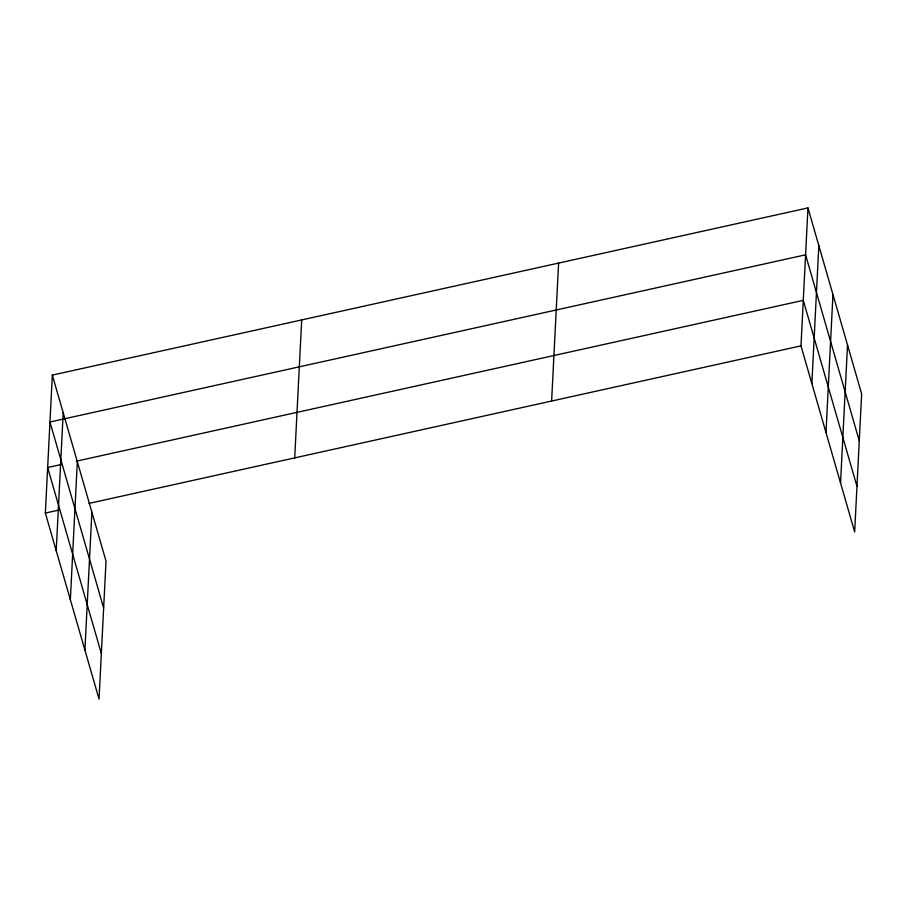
<?xml version="1.0" encoding="UTF-8"?>
<svg xmlns="http://www.w3.org/2000/svg" width="907" height="907" viewBox="0 0 907 907"><rect width="100%" height="100%" fill="white"/><g stroke="black" fill="none" stroke-linecap="round" stroke-linejoin="round"><path stroke-width="1.36" d="M52.334 375.101L106.017 561.127L99.044 699.082L45.35 513.056L52.334 375.101L807.956 207.918L861.65 393.944L854.666 531.899L800.983 345.873L807.956 207.918M56.223 550.742L63.207 412.787M70.349 599.686L77.333 461.731M84.907 650.126L91.89 512.172M294.707 457.888L301.691 319.933M551.626 401.041L558.599 263.098M811.856 383.559L818.828 245.604M825.982 432.503L832.966 294.548M840.54 482.943L847.523 344.989M61.279 464.52L47.652 467.536L101.346 653.55M76.267 461.198L803.285 300.353L856.968 486.367M45.35 513.056L58.978 510.04M88.954 503.408L800.983 345.873M859.28 440.847L805.586 254.822L49.953 422.004L103.647 608.03"/></g></svg>
